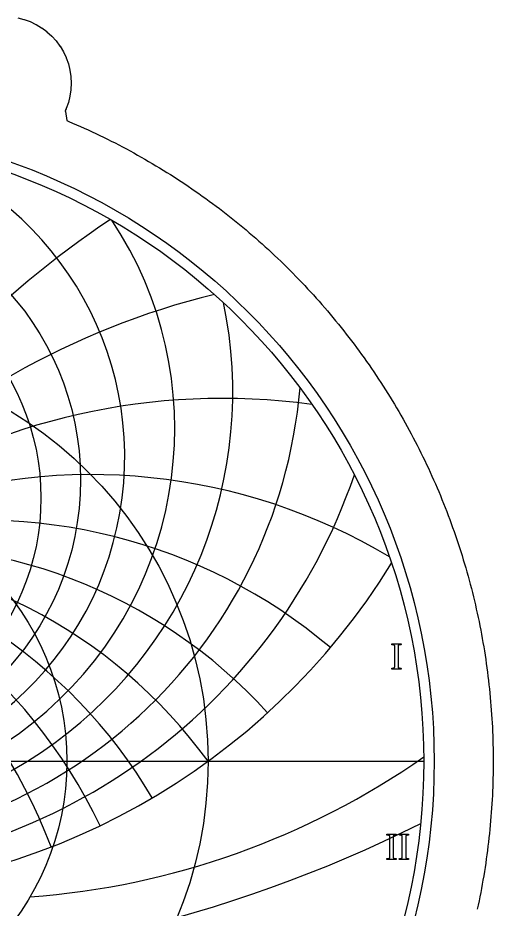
# Model space of a CAD drawing. Header units: millimetres. Extents: x -76 to 76, y -76 to 98.
# Drawn here: x 23.9 to 76, y -16.2 to 81.4 of the extents above; entities that cross this region are included whole.
import ezdxf

# ---------------------------------------------------------------- set-up
doc = ezdxf.new("R2010")
doc.units = ezdxf.units.MM
for name, color, linetype in [('CUT_OUTER', 1, 'Continuous'), ('ENGRAVE', 7, 'Continuous'), ('ENGRAVE_FINE', 8, 'Continuous'), ('GUIDE', 3, 'Continuous'), ('TEXT', 5, 'Continuous')]:
    doc.layers.add(name, color=color, linetype=linetype)

msp = doc.modelspace()

# ---------------------------------------------------------------- linework, layer by layer
at = {"layer": 'CUT_OUTER'}
msp.add_lwpolyline([(23.9265, 81.3692), (24.6068, 81.1988), (24.6209, 81.1945), (25.2811, 80.9583), (25.2947, 80.9526), (25.9287, 80.6528), (25.9416, 80.6459), (26.5431, 80.2853), (26.5554, 80.2772), (27.1186, 79.8594), (27.13, 79.8501), (27.6496, 79.3791), (27.66, 79.3687), (28.1309, 78.8491), (28.1403, 78.8378), (28.558, 78.2745), (28.5662, 78.2623), (28.9267, 77.6608), (28.9336, 77.6478), (29.2335, 77.0139), (29.2391, 77.0003), (29.4754, 76.34), (29.4796, 76.3259), (29.65, 75.6457), (29.6529, 75.6312), (29.7558, 74.9376), (29.7572, 74.9229), (29.7916, 74.2225), (29.7916, 74.2078), (29.7572, 73.5074), (29.7558, 73.4927), (29.6529, 72.7991), (29.65, 72.7846), (29.4796, 72.1044), (29.4754, 72.0903), (29.2391, 71.43), (29.2335, 71.4164), (29.1699, 71.2819), (29.1583, 71.2539), (29.1496, 71.2248), (29.1439, 71.195), (29.1413, 71.1648), (29.1417, 71.1345), (29.1451, 71.1043), (29.3091, 70.1208), (29.5142, 70.0351), (29.9434, 69.8527), (30.3714, 69.6676), (30.7983, 69.4799), (31.2241, 69.2897), (31.6486, 69.0968), (32.072, 68.9013), (32.4942, 68.7032), (32.9151, 68.5025), (33.3348, 68.2993), (33.7533, 68.0934), (34.1705, 67.885), (34.5864, 67.6741), (35.0009, 67.4606), (35.4142, 67.2446), (35.8262, 67.026), (36.2367, 66.8049), (36.646, 66.5813), (37.0538, 66.3552), (37.4603, 66.1266), (37.8653, 65.8955), (38.2689, 65.6619), (38.6711, 65.4259), (39.0718, 65.1874), (39.4711, 64.9464), (39.8688, 64.703), (40.2651, 64.4571), (40.6598, 64.2089), (41.053, 63.9582), (41.4447, 63.7051), (41.8348, 63.4496), (42.2233, 63.1917), (42.6103, 62.9314), (42.9956, 62.6688), (43.3793, 62.4038), (43.7614, 62.1364), (44.1419, 61.8668), (44.5206, 61.5947), (44.8977, 61.3204), (45.2731, 61.0438), (45.6469, 60.7648), (46.0188, 60.4836), (46.3891, 60.2001), (46.7576, 59.9143), (47.1243, 59.6263), (47.4893, 59.336), (47.8525, 59.0435), (48.2139, 58.7488), (48.5735, 58.4519), (48.9312, 58.1527), (49.2871, 57.8514), (49.6411, 57.5479), (49.9933, 57.2422), (50.3436, 56.9344), (50.692, 56.6244), (51.0385, 56.3123), (51.383, 55.9981), (51.7257, 55.6817), (52.0664, 55.3633), (52.4051, 55.0428), (52.7418, 54.7202), (53.0766, 54.3955), (53.4094, 54.0688), (53.7401, 53.7401), (54.0688, 53.4094), (54.3955, 53.0766), (54.7202, 52.7418), (55.0428, 52.4051), (55.3633, 52.0664), (55.6817, 51.7257), (55.9981, 51.383), (56.3123, 51.0385), (56.6244, 50.692), (56.9344, 50.3436), (57.2422, 49.9933), (57.5479, 49.6411), (57.8514, 49.2871), (58.1527, 48.9312), (58.4519, 48.5735), (58.7488, 48.2139), (59.0435, 47.8525), (59.336, 47.4893), (59.6263, 47.1243), (59.9143, 46.7576), (60.2001, 46.3891), (60.4836, 46.0188), (60.7648, 45.6469), (61.0438, 45.2731), (61.3204, 44.8977), (61.5947, 44.5206), (61.8668, 44.1419), (62.1364, 43.7614), (62.4038, 43.3793), (62.6688, 42.9956), (62.9314, 42.6103), (63.1917, 42.2233), (63.4496, 41.8348), (63.7051, 41.4447), (63.9582, 41.053), (64.2089, 40.6598), (64.4571, 40.2651), (64.703, 39.8688), (64.9464, 39.4711), (65.1874, 39.0718), (65.4259, 38.6711), (65.6619, 38.2689), (65.8955, 37.8653), (66.1266, 37.4603), (66.3552, 37.0538), (66.5813, 36.646), (66.8049, 36.2367), (67.026, 35.8262), (67.2446, 35.4142), (67.4606, 35.0009), (67.6741, 34.5864), (67.885, 34.1705), (68.0934, 33.7533), (68.2993, 33.3348), (68.5025, 32.9151), (68.7032, 32.4942), (68.9013, 32.072), (69.0968, 31.6486), (69.2897, 31.2241), (69.4799, 30.7983), (69.6676, 30.3714), (69.8527, 29.9434), (70.0351, 29.5142), (70.2148, 29.0839), (70.392, 28.6526), (70.5665, 28.2201), (70.7383, 27.7866), (70.9075, 27.352), (71.0739, 26.9164), (71.2378, 26.4798), (71.3989, 26.0422), (71.5573, 25.6036), (71.7131, 25.1641), (71.8662, 24.7236), (72.0165, 24.2822), (72.1641, 23.8398), (72.3091, 23.3966), (72.4513, 22.9525), (72.5907, 22.5075), (72.7275, 22.0616), (72.8615, 21.615), (72.9927, 21.1675), (73.1212, 20.7192), (73.247, 20.2702), (73.37, 19.8204), (73.4902, 19.3698), (73.6077, 18.9185), (73.7224, 18.4665), (73.8343, 18.0138), (73.9434, 17.5604), (74.0498, 17.1064), (74.1534, 16.6517), (74.2541, 16.1964), (74.3521, 15.7405), (74.4473, 15.284), (74.5397, 14.8269), (74.6293, 14.3692), (74.716, 13.911), (74.8, 13.4523), (74.8811, 12.9931), (74.9594, 12.5334), (75.0349, 12.0732), (75.1076, 11.6126), (75.1774, 11.1515), (75.2444, 10.69), (75.3086, 10.2281), (75.3699, 9.7659), (75.4284, 9.3032), (75.4841, 8.8402), (75.5369, 8.3769), (75.5869, 7.9132), (75.634, 7.4493), (75.6783, 6.9851), (75.7198, 6.5206), (75.7583, 6.0559), (75.7941, 5.5909), (75.827, 5.1257), (75.857, 4.6604), (75.8841, 4.1948), (75.9085, 3.7291), (75.9299, 3.2633), (75.9485, 2.7973), (75.9642, 2.3313), (75.9771, 1.8651), (75.9871, 1.3989), (75.9943, 0.9326), (75.9986, 0.4663), (76, 0), (75.9986, -0.4663), (75.9943, -0.9326), (75.9871, -1.3989), (75.9771, -1.8651), (75.9642, -2.3313), (75.9485, -2.7973), (75.9299, -3.2633), (75.9085, -3.7291), (75.8841, -4.1948), (75.857, -4.6604), (75.827, -5.1257), (75.7941, -5.5909), (75.7583, -6.0559), (75.7198, -6.5206), (75.6783, -6.9851), (75.634, -7.4493), (75.5869, -7.9132), (75.5369, -8.3769), (75.4841, -8.8402), (75.4284, -9.3032), (75.3699, -9.7659), (75.3086, -10.2281), (75.2444, -10.69), (75.1774, -11.1515), (75.1076, -11.6126), (75.0349, -12.0732), (74.9594, -12.5334), (74.8811, -12.9931), (74.8, -13.4523), (74.716, -13.911), (74.6293, -14.3692), (74.5397, -14.8269), (74.4473, -15.284), (74.3521, -15.7405), (74.2541, -16.1964)], dxfattribs=at)
at = {"layer": 'ENGRAVE'}
msp.add_lwpolyline([(-68.4, 0), (68.4, 0)], dxfattribs=at)
for centre, radius in [((0, 0), 68.4), ((0, 30.813), 30.813), ((0, 28.8188), 26.4723), ((0, 0), 44.7739), ((0, 0), 29.3085)]:
    msp.add_circle(centre, radius, dxfattribs=at)
for centre, radius, start, end in [((0, 33.2996), 35.6461, 104.436571, 75.563429), ((0, 36.4224), 41.1283, 146.343028, 33.656972), ((0, 40.3911), 47.4826, 168.076059, 11.923941), ((0, 45.5234), 55.0404, 184.845211, 355.154789), ((0, 52.3215), 64.3186, 199.041634, 340.958366), ((0, -32.5302), 55.3436, 36, 144), ((0, -32.5302), 55.3436, 36, 144), ((0, 61.626), 76.1739, 211.615649, 328.384351), ((19.0381, 71.0512), 86.1129, 274.154376, 304.973846)]:
    msp.add_arc(centre, radius, start, end, dxfattribs=at)
at = {"layer": 'ENGRAVE_FINE'}
for centre, radius, start, end in [((95.8579, -32.5302), 110.6872, 123.930442, 170.048526), ((95.8579, -32.5302), 110.6872, 123.930442, 170.048526), ((65.9559, -32.5302), 86.0994, 103.763547, 166.510928), ((65.9559, -32.5302), 86.0994, 103.763547, 166.510928), ((46.4388, -32.5302), 72.2459, 82.274651, 162.768996), ((46.4388, -32.5302), 72.2459, 82.274651, 162.768996), ((-31.9526, -32.5302), 63.9053, 21.249547, 120.755909), ((-31.9526, -32.5302), 63.9053, 21.249547, 120.755909), ((31.9526, -32.5302), 63.9053, 59.244091, 158.750453), ((31.9526, -32.5302), 63.9053, 59.244091, 158.750453), ((-20.1434, -32.5302), 58.8954, 25.634518, 130.214249), ((-20.1434, -32.5302), 58.8954, 25.634518, 130.214249), ((20.1434, -32.5302), 58.8954, 49.785751, 154.365482), ((20.1434, -32.5302), 58.8954, 49.785751, 154.365482), ((-9.7586, -32.5302), 56.1974, 30.500929, 137.66478), ((-9.7586, -32.5302), 56.1974, 30.500929, 137.66478), ((9.7586, -32.5302), 56.1974, 42.33522, 149.499071), ((9.7586, -32.5302), 56.1974, 42.33522, 149.499071), ((0, 129.939), 152.7524, 243.541053, 296.458947)]:
    msp.add_arc(centre, radius, start, end, dxfattribs=at)
at = {"layer": 'GUIDE'}
msp.add_circle((0, 0), 69.54, dxfattribs=at)
at = {"layer": 'TEXT'}
for points in [[(65.4046, 12.8533), (65.4668, 12.8537), (65.5281, 12.8549), (65.5887, 12.8569), (65.6484, 12.8597), (65.7084, 12.8628), (65.7697, 12.8657), (65.8324, 12.8682), (65.8965, 12.8705), (65.9039, 12.8603), (65.9089, 12.8468), (65.9115, 12.8301), (65.9116, 12.8101), (65.9098, 12.7902), (65.9067, 12.7734), (65.9023, 12.76), (65.8965, 12.7497), (65.8809, 12.7493), (65.8598, 12.7481), (65.8334, 12.7461), (65.8016, 12.7432), (65.7676, 12.7396), (65.7347, 12.7352), (65.7029, 12.7299), (65.6721, 12.7238), (65.6452, 12.7165), (65.6247, 12.7076), (65.6106, 12.6971), (65.6031, 12.685), (65.5973, 12.6618), (65.5928, 12.6354), (65.5897, 12.6057), (65.588, 12.5728), (65.587, 12.5375), (65.5864, 12.5005), (65.586, 12.462), (65.5858, 12.4218), (65.5858, 12.4153), (65.5858, 12.4088), (65.5858, 12.4024), (65.5858, 12.3959), (65.5858, 12.3894), (65.5858, 12.383), (65.5858, 12.3765), (65.5858, 12.37), (65.5858, 10.5707), (65.5858, 10.5642), (65.5858, 10.5578), (65.5858, 10.5513), (65.5858, 10.5448), (65.5858, 10.5384), (65.5858, 10.5319), (65.5858, 10.5254), (65.5858, 10.5189), (65.586, 10.4789), (65.5864, 10.4407), (65.587, 10.4045), (65.588, 10.3701), (65.5897, 10.3381), (65.5928, 10.3091), (65.5973, 10.2831), (65.6031, 10.2601), (65.6106, 10.2495), (65.6247, 10.2396), (65.6452, 10.2301), (65.6721, 10.2212), (65.7029, 10.2133), (65.7347, 10.2067), (65.7676, 10.2014), (65.8016, 10.1975), (65.8334, 10.1947), (65.8598, 10.1926), (65.8809, 10.1914), (65.8965, 10.191), (65.9023, 10.1808), (65.9067, 10.1673), (65.9098, 10.1506), (65.9116, 10.1306), (65.9115, 10.1107), (65.9089, 10.0939), (65.9039, 10.0804), (65.8965, 10.0702), (65.8324, 10.0744), (65.7697, 10.0783), (65.7084, 10.0819), (65.6484, 10.0853), (65.5887, 10.0881), (65.5281, 10.0902), (65.4668, 10.0914), (65.4046, 10.0918), (65.3439, 10.0914), (65.2827, 10.0902), (65.221, 10.0881), (65.1587, 10.0853), (65.0958, 10.0819), (65.0324, 10.0783), (64.9685, 10.0744), (64.9041, 10.0702), (64.8967, 10.0804), (64.8917, 10.0939), (64.8891, 10.1107), (64.889, 10.1306), (64.8907, 10.1506), (64.8938, 10.1673), (64.8983, 10.1808), (64.9041, 10.191), (64.9197, 10.1914), (64.9408, 10.1926), (64.9672, 10.1947), (64.999, 10.1975), (65.0331, 10.2014), (65.0664, 10.2067), (65.0989, 10.2133), (65.1306, 10.2212), (65.1583, 10.2301), (65.1786, 10.2396), (65.1917, 10.2495), (65.1975, 10.2601), (65.2052, 10.2878), (65.211, 10.3194), (65.2149, 10.3547), (65.2169, 10.3938), (65.2178, 10.4356), (65.2185, 10.479), (65.2189, 10.5241), (65.2191, 10.5707), (65.2191, 12.37), (65.2189, 12.4168), (65.2185, 12.4622), (65.2178, 12.5063), (65.2169, 12.5491), (65.2149, 12.5891), (65.211, 12.6251), (65.2052, 12.6571), (65.1975, 12.685), (65.1917, 12.6971), (65.1786, 12.7076), (65.1583, 12.7165), (65.1306, 12.7238), (65.0989, 12.7299), (65.0664, 12.7352), (65.0331, 12.7396), (64.999, 12.7432), (64.9672, 12.7461), (64.9408, 12.7481), (64.9197, 12.7493), (64.9041, 12.7497), (64.8983, 12.76), (64.8938, 12.7734), (64.8907, 12.7902), (64.889, 12.8101), (64.8891, 12.8301), (64.8917, 12.8468), (64.8967, 12.8603), (64.9041, 12.8705), (64.9685, 12.8682), (65.0324, 12.8657), (65.0958, 12.8628), (65.1587, 12.8597), (65.221, 12.8569), (65.2827, 12.8549), (65.3439, 12.8537), (65.4046, 12.8533)], [(64.8719, -7.9817), (64.934, -7.9813), (64.9954, -7.9801), (65.0559, -7.9781), (65.1156, -7.9753), (65.1756, -7.9722), (65.237, -7.9693), (65.2997, -7.9668), (65.3637, -7.9645), (65.3712, -7.9747), (65.3762, -7.9882), (65.3787, -8.0049), (65.3788, -8.0249), (65.3771, -8.0448), (65.374, -8.0616), (65.3695, -8.075), (65.3637, -8.0853), (65.3481, -8.0857), (65.3271, -8.0869), (65.3006, -8.0889), (65.2688, -8.0918), (65.2348, -8.0954), (65.2019, -8.0999), (65.1701, -8.1051), (65.1394, -8.1112), (65.1124, -8.1185), (65.0919, -8.1274), (65.0779, -8.1379), (65.0703, -8.15), (65.0645, -8.1732), (65.0601, -8.1996), (65.057, -8.2293), (65.0552, -8.2622), (65.0543, -8.2975), (65.0536, -8.3345), (65.0532, -8.373), (65.0531, -8.4132), (65.0531, -8.4197), (65.0531, -8.4262), (65.0531, -8.4326), (65.0531, -8.4391), (65.0531, -8.4456), (65.0531, -8.4521), (65.0531, -8.4585), (65.0531, -8.465), (65.0531, -10.2643), (65.0531, -10.2708), (65.0531, -10.2772), (65.0531, -10.2837), (65.0531, -10.2902), (65.0531, -10.2966), (65.0531, -10.3031), (65.0531, -10.3096), (65.0531, -10.3161), (65.0532, -10.3561), (65.0536, -10.3943), (65.0543, -10.4305), (65.0552, -10.4649), (65.057, -10.4969), (65.0601, -10.5259), (65.0645, -10.5519), (65.0703, -10.575), (65.0779, -10.5855), (65.0919, -10.5954), (65.1124, -10.6049), (65.1394, -10.6138), (65.1701, -10.6217), (65.2019, -10.6283), (65.2348, -10.6336), (65.2688, -10.6375), (65.3006, -10.6403), (65.3271, -10.6424), (65.3481, -10.6436), (65.3637, -10.644), (65.3695, -10.6542), (65.374, -10.6677), (65.3771, -10.6844), (65.3788, -10.7044), (65.3787, -10.7244), (65.3762, -10.7411), (65.3712, -10.7546), (65.3637, -10.7648), (65.2997, -10.7606), (65.237, -10.7567), (65.1756, -10.7531), (65.1156, -10.7497), (65.0559, -10.7469), (64.9954, -10.7448), (64.934, -10.7436), (64.8719, -10.7432), (64.8112, -10.7436), (64.75, -10.7448), (64.6882, -10.7469), (64.6259, -10.7497), (64.5631, -10.7531), (64.4997, -10.7567), (64.4358, -10.7606), (64.3713, -10.7648), (64.3639, -10.7546), (64.3589, -10.7411), (64.3564, -10.7244), (64.3562, -10.7044), (64.358, -10.6844), (64.3611, -10.6677), (64.3655, -10.6542), (64.3713, -10.644), (64.387, -10.6436), (64.408, -10.6424), (64.4344, -10.6403), (64.4663, -10.6375), (64.5004, -10.6336), (64.5337, -10.6283), (64.5662, -10.6217), (64.5979, -10.6138), (64.6255, -10.6049), (64.6459, -10.5954), (64.6589, -10.5855), (64.6647, -10.575), (64.6724, -10.5472), (64.6782, -10.5156), (64.6821, -10.4803), (64.6842, -10.4412), (64.6851, -10.3994), (64.6858, -10.356), (64.6862, -10.3109), (64.6863, -10.2643), (64.6863, -8.465), (64.6862, -8.4182), (64.6858, -8.3728), (64.6851, -8.3287), (64.6842, -8.2859), (64.6821, -8.2459), (64.6782, -8.2099), (64.6724, -8.1779), (64.6647, -8.15), (64.6589, -8.1379), (64.6459, -8.1274), (64.6255, -8.1185), (64.5979, -8.1112), (64.5662, -8.1051), (64.5337, -8.0999), (64.5004, -8.0954), (64.4663, -8.0918), (64.4344, -8.0889), (64.408, -8.0869), (64.387, -8.0857), (64.3713, -8.0853), (64.3655, -8.075), (64.3611, -8.0616), (64.358, -8.0448), (64.3562, -8.0249), (64.3564, -8.0049), (64.3589, -7.9882), (64.3639, -7.9747), (64.3713, -7.9645), (64.4358, -7.9668), (64.4997, -7.9693), (64.5631, -7.9722), (64.6259, -7.9753), (64.6882, -7.9781), (64.75, -7.9801), (64.8112, -7.9813), (64.8719, -7.9817)], [(66.2353, -7.9817), (66.2975, -7.9813), (66.3589, -7.9801), (66.4194, -7.9781), (66.4791, -7.9753), (66.5391, -7.9722), (66.6005, -7.9693), (66.6632, -7.9668), (66.7272, -7.9645), (66.7347, -7.9747), (66.7396, -7.9882), (66.7422, -8.0049), (66.7423, -8.0249), (66.7406, -8.0448), (66.7375, -8.0616), (66.733, -8.075), (66.7272, -8.0853), (66.7116, -8.0857), (66.6906, -8.0869), (66.6641, -8.0889), (66.6323, -8.0918), (66.5983, -8.0954), (66.5654, -8.0999), (66.5336, -8.1051), (66.5029, -8.1112), (66.4759, -8.1185), (66.4554, -8.1274), (66.4414, -8.1379), (66.4338, -8.15), (66.428, -8.1732), (66.4236, -8.1996), (66.4205, -8.2293), (66.4187, -8.2622), (66.4178, -8.2975), (66.4171, -8.3345), (66.4167, -8.373), (66.4166, -8.4132), (66.4166, -8.4197), (66.4166, -8.4262), (66.4166, -8.4326), (66.4166, -8.4391), (66.4166, -8.4456), (66.4166, -8.4521), (66.4166, -8.4585), (66.4166, -8.465), (66.4166, -10.2643), (66.4166, -10.2708), (66.4166, -10.2772), (66.4166, -10.2837), (66.4166, -10.2902), (66.4166, -10.2966), (66.4166, -10.3031), (66.4166, -10.3096), (66.4166, -10.3161), (66.4167, -10.3561), (66.4171, -10.3943), (66.4178, -10.4305), (66.4187, -10.4649), (66.4205, -10.4969), (66.4236, -10.5259), (66.428, -10.5519), (66.4338, -10.575), (66.4414, -10.5855), (66.4554, -10.5954), (66.4759, -10.6049), (66.5029, -10.6138), (66.5336, -10.6217), (66.5654, -10.6283), (66.5983, -10.6336), (66.6323, -10.6375), (66.6641, -10.6403), (66.6906, -10.6424), (66.7116, -10.6436), (66.7272, -10.644), (66.733, -10.6542), (66.7375, -10.6677), (66.7406, -10.6844), (66.7423, -10.7044), (66.7422, -10.7244), (66.7396, -10.7411), (66.7347, -10.7546), (66.7272, -10.7648), (66.6632, -10.7606), (66.6005, -10.7567), (66.5391, -10.7531), (66.4791, -10.7497), (66.4194, -10.7469), (66.3589, -10.7448), (66.2975, -10.7436), (66.2353, -10.7432), (66.1747, -10.7436), (66.1135, -10.7448), (66.0517, -10.7469), (65.9894, -10.7497), (65.9266, -10.7531), (65.8632, -10.7567), (65.7993, -10.7606), (65.7348, -10.7648), (65.7274, -10.7546), (65.7224, -10.7411), (65.7199, -10.7244), (65.7197, -10.7044), (65.7215, -10.6844), (65.7246, -10.6677), (65.729, -10.6542), (65.7348, -10.644), (65.7505, -10.6436), (65.7715, -10.6424), (65.7979, -10.6403), (65.8297, -10.6375), (65.8639, -10.6336), (65.8972, -10.6283), (65.9297, -10.6217), (65.9614, -10.6138), (65.989, -10.6049), (66.0094, -10.5954), (66.0224, -10.5855), (66.0282, -10.575), (66.0359, -10.5472), (66.0417, -10.5156), (66.0456, -10.4803), (66.0476, -10.4412), (66.0486, -10.3994), (66.0493, -10.356), (66.0497, -10.3109), (66.0498, -10.2643), (66.0498, -8.465), (66.0497, -8.4182), (66.0493, -8.3728), (66.0486, -8.3287), (66.0476, -8.2859), (66.0456, -8.2459), (66.0417, -8.2099), (66.0359, -8.1779), (66.0282, -8.15), (66.0224, -8.1379), (66.0094, -8.1274), (65.989, -8.1185), (65.9614, -8.1112), (65.9297, -8.1051), (65.8972, -8.0999), (65.8639, -8.0954), (65.8297, -8.0918), (65.7979, -8.0889), (65.7715, -8.0869), (65.7505, -8.0857), (65.7348, -8.0853), (65.729, -8.075), (65.7246, -8.0616), (65.7215, -8.0448), (65.7197, -8.0249), (65.7199, -8.0049), (65.7224, -7.9882), (65.7274, -7.9747), (65.7348, -7.9645), (65.7993, -7.9668), (65.8632, -7.9693), (65.9266, -7.9722), (65.9894, -7.9753), (66.0517, -7.9781), (66.1135, -7.9801), (66.1747, -7.9813), (66.2353, -7.9817)]]:
    msp.add_lwpolyline(points, close=True, dxfattribs=at)

doc.saveas('drawing.dxf')
